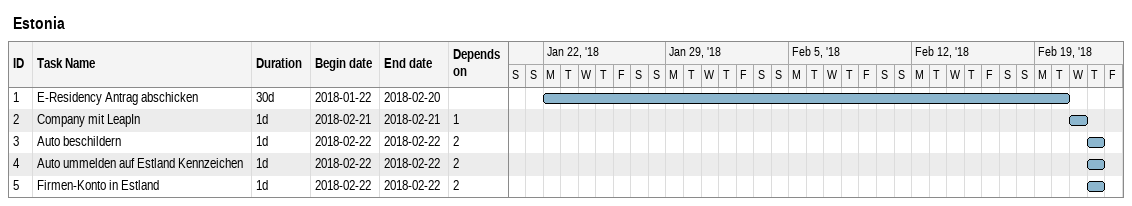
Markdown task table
Estonia

| ID | Task | Duration | Start | Finish | Predecessors |
|---|---|---|---|---|---|
| 1 | E-Residency Antrag abschicken | 30d | 2018-01-22 | 2018-02-20 |  |
| 2 | Company mit LeapIn | 1d | 2018-02-21 | 2018-02-21 | 1 |
| 3 | Auto beschildern | 1d | 2018-02-22 | 2018-02-22 | 2 |
| 4 | Auto ummelden auf Estland Kennzeichen | 1d | 2018-02-22 | 2018-02-22 | 2 |
| 5 | Firmen-Konto in Estland | 1d | 2018-02-22 | 2018-02-22 | 2 |
